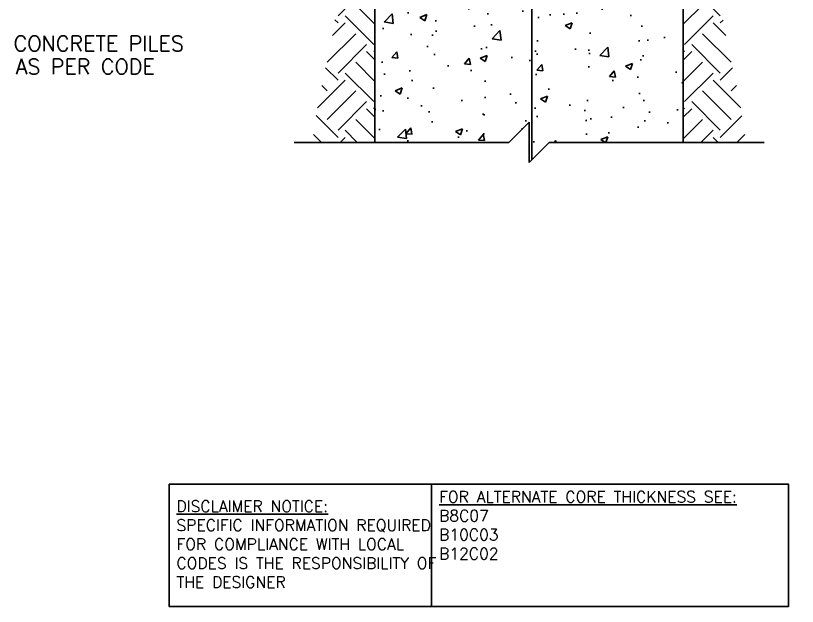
# Model space of a CAD drawing. Header units: inches. Extents: x 199.3 to 252.8, y 27.7 to 101.
# Drawn here: x 200.62 to 239.29, y 27.7 to 56.9 of the extents above; entities that cross this region are included whole.
import ezdxf
from ezdxf.enums import TextEntityAlignment as Align

# ---------------------------------------------------------------- set-up
doc = ezdxf.new("R2010")
doc.units = ezdxf.units.IN
doc.header["$LTSCALE"] = 0.5
doc.header["$MEASUREMENT"] = 0
for name, color, linetype in [('HATCH', 12, 'Continuous'), ('LINE3', 3, 'Continuous'), ('LINE50', 5, 'Continuous'), ('LINE9', 9, 'Continuous'), ('TEXT', 4, 'Continuous')]:
    doc.layers.add(name, color=color, linetype=linetype)
doc.styles.add('ROMANS', font='romans.shx', dxfattribs={"height": 0.75})
doc.styles.get("Standard").update_dxf_attribs({"font": 'romans.shx', "height": 0.75})

msp = doc.modelspace()

# ---------------------------------------------------------------- hatches: boundary and pattern name
at = {"layer": 'HATCH'}
h = msp.add_hatch(dxfattribs=at)
h.set_pattern_fill('EARTH', color=256, scale=8, angle=45, style=0)
h.set_pattern_definition([(135, (345.6143, 24.3634), (-2e-16, 2.828427), [2, -2]), (135, (346.1447, 24.8937), (-2e-16, 2.828427), [2, -2]), (135, (346.675, 25.424), (-2e-16, 2.828427), [2, -2]), (45, (346.675, 25.7776), (2.828427, 4e-16), [2, -2]), (45, (346.1447, 26.308), (2.828427, 4e-16), [2, -2]), (45, (345.6143, 26.8383), (2.828427, 4e-16), [2, -2])])
h.paths.add_polyline_path([(214.081, 97.073), (213.008, 97.073), (214.147, 91.773), (215.046, 89.276), (215.646, 84.384), (217.045, 78.293), (217.145, 71.603), (217.145, 66.611), (216.398, 56.386), (215.597, 52.652), (215.298, 50.634), (218.398, 50.634), (218.398, 60.634), (220.398, 60.634), (220.398, 100.015), (213.679, 100.015), (212.752, 99.089), (212.752, 98.486), (214.081, 98.486)])
h = msp.add_hatch(dxfattribs=at)
h.set_pattern_fill('EARTH', color=256, scale=8, angle=45, style=0)
h.set_pattern_definition([(45, (106.431, 24.3634), (2e-16, 2.828427), [2, -2]), (45, (105.9006, 24.8937), (2e-16, 2.828427), [2, -2]), (45, (105.3703, 25.424), (2e-16, 2.828427), [2, -2]), (135, (105.3703, 25.7776), (-2.828427, 4e-16), [2, -2]), (135, (105.9006, 26.308), (-2.828427, 4e-16), [2, -2]), (135, (106.431, 26.8383), (-2.828427, 4e-16), [2, -2])])
h.paths.add_polyline_path([(238.366, 100.015), (231.648, 100.015), (231.648, 60.634), (233.648, 60.634), (233.648, 50.634), (236.748, 50.634), (236.448, 52.652), (235.647, 56.386), (234.9, 66.611), (234.9, 71.603), (235, 78.293), (236.399, 84.384), (236.999, 89.276), (237.898, 91.773), (239.293, 98.262), (239.293, 99.089)])
h = msp.add_hatch(dxfattribs=at)
h.set_pattern_fill('AR-CONC', color=256, scale=0.5)
h.paths.add_polyline_path([(226.158, 57.634), (221.585, 57.634), (221.585, 60.634), (218.398, 60.634), (218.398, 50.634), (225.023, 50.634), (226.023, 51.634), (226.023, 50.634), (226.023, 49.634), (226.158, 49.769)])
h.paths.add_polyline_path([(233.648, 60.634), (230.46, 60.634), (230.46, 57.634), (226.158, 57.634), (226.158, 49.769), (227.023, 50.634), (233.648, 50.634)])

# ---------------------------------------------------------------- linework, layer by layer
at = {"layer": 'LINE3'}
msp.add_line((226.158, 78.772), (226.158, 49.769), dxfattribs=at)
at = {"layer": 'LINE50'}
for p, q in [((218.398, 60.634), (218.398, 50.634)), ((233.648, 60.634), (233.648, 50.634))]:
    msp.add_line(p, q, dxfattribs=at)
at = {"layer": 'LINE9'}
for p, q in [((226.023, 51.634), (225.023, 50.634)), ((226.023, 50.634), (226.023, 51.634)), ((225.023, 50.634), (214.398, 50.634)), ((226.023, 49.634), (227.023, 50.634)), ((226.023, 50.634), (226.023, 49.634)), ((237.648, 50.634), (227.023, 50.634))]:
    msp.add_line(p, q, dxfattribs=at)
at = {"layer": 'TEXT'}
msp.add_lwpolyline([(218.398, 55.436, 0, 0.36, 0), (217.318, 55.436, 0, 0, 0), (209.009, 55.436, 0, 0, 0)], format="xyseb", dxfattribs=at)
msp.add_lwpolyline([(208.212, 33.738), (221.196, 33.738), (221.196, 27.7), (208.212, 27.7)], close=True, dxfattribs=at)
msp.add_lwpolyline([(221.196, 33.738), (238.856, 33.738), (238.856, 27.7), (221.196, 27.7)], dxfattribs=at)

# ---------------------------------------------------------------- texts
at = {"layer": 'TEXT', "style": 'ROMANS'}
for s, p in [('CONCRETE PILES ', (209.462, 55.15)), (' AS PER CODE ', (208.019, 54.008))]:
    msp.add_text(s, height=0.75, dxfattribs=at).set_placement(p, align=Align.RIGHT)
at = {"layer": 'TEXT', "char_height": 0.5625, "attachment_point": 4}
for s, insert, width in [('{\\LFOR ALTERNATE CORE THICKNESS SEE:\\P}B8C07\\PB10C03\\PB12C02', (221.571, 31.712), 23.33295), ('{\\LDISCLAIMER NOTICE:}\\PSPECIFIC INFORMATION REQUIRED FOR COMPLIANCE WITH LOCAL CODES IS THE RESPONSIBILITY OF THE DESIGNER', (208.579, 30.772), 14.00235)]:
    msp.add_mtext(s, dxfattribs=dict(at, insert=insert, width=width))

doc.saveas('drawing.dxf')
